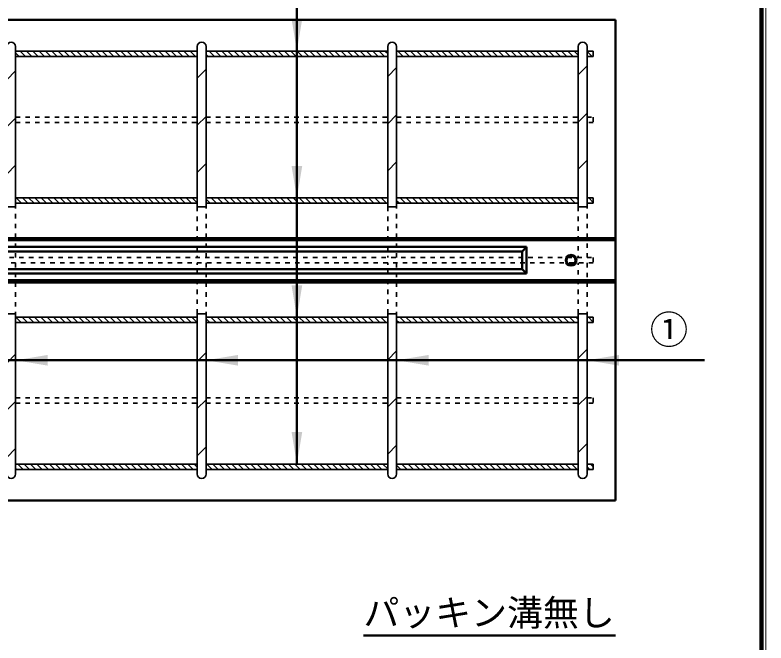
# Model space of a CAD drawing. Units: millimetres, scale not verified. Extents: x 100 to 4105, y 100 to 2870.
# Drawn here: x 3261 to 4105, y 1799 to 2504 of the extents above; entities that cross this region are included whole.
import ezdxf
from ezdxf.enums import TextEntityAlignment as Align

# ---------------------------------------------------------------- set-up
doc = ezdxf.new("R2010")
doc.units = ezdxf.units.MM
doc.header["$LTSCALE"] = 5
doc.linetypes.add('USER1', pattern=[2.2, 1, -1.2])
doc.layers.add('V-nasSTD', color=7, linetype='Continuous', lineweight=50)
doc.styles.add('ＭＳ ゴシック', font='')
doc.styles.get('ＭＳ ゴシック').set_extended_font_data('MS Gothic')

msp = doc.modelspace()

# ---------------------------------------------------------------- hatches: boundary and pattern name
at = {"layer": 'V-nasSTD'}
for points in [[(3584, 2499.887), (3578, 2463.887), (3572, 2499.887)], [(3584, 2334.887), (3578, 2298.887), (3572, 2334.887)], [(3584, 2200.887), (3578, 2164.887), (3572, 2200.887)], [(3298, 2122.565), (3262, 2116.565), (3298, 2110.565)], [(3512, 2122.565), (3476, 2116.565), (3512, 2110.565)], [(3726, 2122.565), (3690, 2116.565), (3726, 2110.565)], [(3940, 2122.565), (3904, 2116.565), (3940, 2110.565)], [(3584, 2035.887), (3578, 1999.887), (3572, 2035.887)]]:
    msp.add_hatch(color=256, dxfattribs=at).paths.add_polyline_path(points)

# ---------------------------------------------------------------- linework, layer by layer
at = {"layer": 'V-nasSTD', "lineweight": 100}
msp.add_line((4100, 105), (4100, 2865), dxfattribs=at)
at = {"layer": 'V-nasSTD'}
for p, q in [((3578, 2537.887), (3578, 1999.887)), ((3936, 2498.887), (1936, 2498.887)), ((3936, 1958.887), (3936, 2498.887)), ((3936, 2253.887), (1936, 2253.887)), ((3936, 2251.387), (1936, 2251.387)), ((3836, 2243.887), (3036, 2243.887)), ((3831, 2238.887), (3041, 2238.887)), ((3831, 2238.887), (3836, 2243.887)), ((3831, 2238.887), (3831, 2218.887)), ((3836, 2243.887), (3836, 2213.887)), ((3831, 2218.887), (3041, 2218.887)), ((3831, 2218.887), (3836, 2213.887)), ((3836, 2213.887), (3036, 2213.887)), ((3936, 2206.387), (1936, 2206.387)), ((3936, 2203.887), (1936, 2203.887)), ((2936, 2116.565), (4036, 2116.565)), ((1936, 1958.887), (3936, 1958.887)), ((3652.792, 1807.482), (3936, 1807.482))]:
    msp.add_line(p, q, dxfattribs=at)
at = {"layer": 'V-nasSTD', "lineweight": 35}
for p, q in [((3262, 2468.887), (3262, 2288.887)), ((3262, 2463.887), (3466, 2463.887)), ((3267.226, 2463.887), (3273.226, 2457.887)), ((3274.298, 2463.887), (3280.298, 2457.887)), ((3281.369, 2463.887), (3287.369, 2457.887)), ((3288.44, 2463.887), (3294.44, 2457.887)), ((3295.511, 2463.887), (3301.511, 2457.887)), ((3302.582, 2463.887), (3308.582, 2457.887)), ((3309.653, 2463.887), (3315.653, 2457.887)), ((3316.724, 2463.887), (3322.724, 2457.887)), ((3323.795, 2463.887), (3329.795, 2457.887)), ((3330.866, 2463.887), (3336.866, 2457.887)), ((3337.937, 2463.887), (3343.937, 2457.887)), ((3345.008, 2463.887), (3351.008, 2457.887)), ((3352.079, 2463.887), (3358.079, 2457.887)), ((3359.15, 2463.887), (3365.15, 2457.887)), ((3366.221, 2463.887), (3372.221, 2457.887)), ((3373.292, 2463.887), (3379.292, 2457.887)), ((3380.364, 2463.887), (3386.364, 2457.887)), ((3387.435, 2463.887), (3393.435, 2457.887)), ((3394.506, 2463.887), (3400.506, 2457.887)), ((3401.577, 2463.887), (3407.577, 2457.887)), ((3408.648, 2463.887), (3414.648, 2457.887)), ((3415.719, 2463.887), (3421.719, 2457.887)), ((3422.79, 2463.887), (3428.79, 2457.887)), ((3429.861, 2463.887), (3435.861, 2457.887)), ((3436.932, 2463.887), (3442.932, 2457.887)), ((3444.003, 2463.887), (3450.003, 2457.887)), ((3451.074, 2463.887), (3457.074, 2457.887)), ((3458.145, 2463.887), (3464.145, 2457.887)), ((3465.216, 2463.887), (3466, 2463.103)), ((3466, 2468.887), (3466, 2288.887)), ((3476, 2468.887), (3476, 2288.887)), ((3476, 2463.887), (3680, 2463.887)), ((3479.358, 2463.887), (3485.358, 2457.887)), ((3486.43, 2463.887), (3492.43, 2457.887)), ((3493.501, 2463.887), (3499.501, 2457.887)), ((3500.572, 2463.887), (3506.572, 2457.887)), ((3507.643, 2463.887), (3513.643, 2457.887)), ((3514.714, 2463.887), (3520.714, 2457.887)), ((3521.785, 2463.887), (3527.785, 2457.887)), ((3528.856, 2463.887), (3534.856, 2457.887)), ((3535.927, 2463.887), (3541.927, 2457.887)), ((3542.998, 2463.887), (3548.998, 2457.887)), ((3550.069, 2463.887), (3556.069, 2457.887)), ((3557.14, 2463.887), (3563.14, 2457.887)), ((3564.211, 2463.887), (3570.211, 2457.887)), ((3571.282, 2463.887), (3577.282, 2457.887)), ((3578.353, 2463.887), (3584.353, 2457.887)), ((3585.424, 2463.887), (3591.424, 2457.887)), ((3592.496, 2463.887), (3598.496, 2457.887)), ((3599.567, 2463.887), (3605.567, 2457.887)), ((3606.638, 2463.887), (3612.638, 2457.887)), ((3613.709, 2463.887), (3619.709, 2457.887)), ((3620.78, 2463.887), (3626.78, 2457.887)), ((3627.851, 2463.887), (3633.851, 2457.887)), ((3634.922, 2463.887), (3640.922, 2457.887)), ((3641.993, 2463.887), (3647.993, 2457.887)), ((3649.064, 2463.887), (3655.064, 2457.887)), ((3656.135, 2463.887), (3662.135, 2457.887)), ((3663.206, 2463.887), (3669.206, 2457.887)), ((3670.277, 2463.887), (3676.277, 2457.887)), ((3677.348, 2463.887), (3680, 2461.235)), ((3680, 2468.887), (3680, 2288.887)), ((3690, 2468.887), (3690, 2288.887)), ((3690, 2463.887), (3894, 2463.887)), ((3691.491, 2463.887), (3697.491, 2457.887)), ((3698.562, 2463.887), (3704.562, 2457.887)), ((3705.633, 2463.887), (3711.633, 2457.887)), ((3712.704, 2463.887), (3718.704, 2457.887)), ((3719.775, 2463.887), (3725.775, 2457.887)), ((3726.846, 2463.887), (3732.846, 2457.887)), ((3733.917, 2463.887), (3739.917, 2457.887)), ((3740.988, 2463.887), (3746.988, 2457.887)), ((3748.059, 2463.887), (3754.059, 2457.887)), ((3755.13, 2463.887), (3761.13, 2457.887)), ((3762.201, 2463.887), (3768.201, 2457.887)), ((3769.272, 2463.887), (3775.272, 2457.887)), ((3776.343, 2463.887), (3782.343, 2457.887)), ((3783.414, 2463.887), (3789.414, 2457.887)), ((3790.485, 2463.887), (3796.485, 2457.887)), ((3797.557, 2463.887), (3803.557, 2457.887)), ((3804.628, 2463.887), (3810.628, 2457.887)), ((3811.699, 2463.887), (3817.699, 2457.887)), ((3818.77, 2463.887), (3824.77, 2457.887)), ((3825.841, 2463.887), (3831.841, 2457.887)), ((3832.912, 2463.887), (3838.912, 2457.887)), ((3839.983, 2463.887), (3845.983, 2457.887)), ((3847.054, 2463.887), (3853.054, 2457.887)), ((3854.125, 2463.887), (3860.125, 2457.887)), ((3861.196, 2463.887), (3867.196, 2457.887)), ((3868.267, 2463.887), (3874.267, 2457.887)), ((3875.338, 2463.887), (3881.338, 2457.887)), ((3882.409, 2463.887), (3888.409, 2457.887)), ((3889.48, 2463.887), (3894, 2459.367)), ((3894, 2468.887), (3894, 2288.887)), ((3904, 2468.887), (3904, 2288.887)), ((3904, 2463.887), (3911, 2463.887)), ((3904, 2463.509), (3909.623, 2457.887)), ((3910.694, 2463.887), (3911, 2463.58)), ((3911, 2463.887), (3911, 2457.887)), ((3262, 2462.042), (3266.155, 2457.887)), ((3262, 2457.887), (3466, 2457.887)), ((3476, 2460.174), (3478.287, 2457.887)), ((3476, 2457.887), (3680, 2457.887)), ((3690, 2458.306), (3690.419, 2457.887)), ((3690, 2457.887), (3894, 2457.887)), ((3911, 2457.887), (3904, 2457.887)), ((3894, 2437.243), (3904, 2447.243)), ((3252, 2431.639), (3262, 2441.639)), ((3466, 2433.507), (3476, 2443.507)), ((3680, 2435.375), (3690, 2445.375)), ((3252, 2378.606), (3262, 2388.606)), ((3466, 2380.474), (3476, 2390.474)), ((3680, 2382.342), (3690, 2392.342)), ((3894, 2384.21), (3904, 2394.21)), ((3466, 2327.441), (3476, 2337.441)), ((3680, 2329.309), (3690, 2339.309)), ((3894, 2331.177), (3904, 2341.177)), ((3252, 2325.573), (3262, 2335.573)), ((3262, 2298.887), (3466, 2298.887)), ((3262.521, 2298.887), (3268.521, 2292.887)), ((3269.592, 2298.887), (3275.592, 2292.887)), ((3276.663, 2298.887), (3282.663, 2292.887)), ((3283.734, 2298.887), (3289.734, 2292.887)), ((3290.805, 2298.887), (3296.805, 2292.887)), ((3297.876, 2298.887), (3303.876, 2292.887)), ((3304.947, 2298.887), (3310.947, 2292.887)), ((3312.018, 2298.887), (3318.018, 2292.887)), ((3319.089, 2298.887), (3325.089, 2292.887)), ((3326.16, 2298.887), (3332.16, 2292.887)), ((3333.231, 2298.887), (3339.231, 2292.887)), ((3340.303, 2298.887), (3346.303, 2292.887)), ((3347.374, 2298.887), (3353.374, 2292.887)), ((3354.445, 2298.887), (3360.445, 2292.887)), ((3361.516, 2298.887), (3367.516, 2292.887)), ((3368.587, 2298.887), (3374.587, 2292.887)), ((3375.658, 2298.887), (3381.658, 2292.887)), ((3382.729, 2298.887), (3388.729, 2292.887)), ((3389.8, 2298.887), (3395.8, 2292.887)), ((3396.871, 2298.887), (3402.871, 2292.887)), ((3403.942, 2298.887), (3409.942, 2292.887)), ((3411.013, 2298.887), (3417.013, 2292.887)), ((3418.084, 2298.887), (3424.084, 2292.887)), ((3425.155, 2298.887), (3431.155, 2292.887)), ((3432.226, 2298.887), (3438.226, 2292.887)), ((3439.298, 2298.887), (3445.298, 2292.887)), ((3446.369, 2298.887), (3452.369, 2292.887)), ((3453.44, 2298.887), (3459.44, 2292.887)), ((3460.511, 2298.887), (3466, 2293.397)), ((3476, 2298.887), (3680, 2298.887)), ((3476, 2297.54), (3480.653, 2292.887)), ((3481.724, 2298.887), (3487.724, 2292.887)), ((3488.795, 2298.887), (3494.795, 2292.887)), ((3495.866, 2298.887), (3501.866, 2292.887)), ((3502.937, 2298.887), (3508.937, 2292.887)), ((3510.008, 2298.887), (3516.008, 2292.887)), ((3517.079, 2298.887), (3523.079, 2292.887)), ((3524.15, 2298.887), (3530.15, 2292.887)), ((3531.221, 2298.887), (3537.221, 2292.887)), ((3538.292, 2298.887), (3544.292, 2292.887)), ((3545.364, 2298.887), (3551.364, 2292.887)), ((3552.435, 2298.887), (3558.435, 2292.887)), ((3559.506, 2298.887), (3565.506, 2292.887)), ((3566.577, 2298.887), (3572.577, 2292.887)), ((3573.648, 2298.887), (3579.648, 2292.887)), ((3580.719, 2298.887), (3586.719, 2292.887)), ((3587.79, 2298.887), (3593.79, 2292.887)), ((3594.861, 2298.887), (3600.861, 2292.887)), ((3601.932, 2298.887), (3607.932, 2292.887)), ((3609.003, 2298.887), (3615.003, 2292.887)), ((3616.074, 2298.887), (3622.074, 2292.887)), ((3623.145, 2298.887), (3629.145, 2292.887)), ((3630.216, 2298.887), (3636.216, 2292.887)), ((3637.287, 2298.887), (3643.287, 2292.887)), ((3644.358, 2298.887), (3650.358, 2292.887)), ((3651.43, 2298.887), (3657.43, 2292.887)), ((3658.501, 2298.887), (3664.501, 2292.887)), ((3665.572, 2298.887), (3671.572, 2292.887)), ((3672.643, 2298.887), (3678.643, 2292.887)), ((3679.714, 2298.887), (3680, 2298.601)), ((3690, 2298.887), (3894, 2298.887)), ((3690, 2295.672), (3692.785, 2292.887)), ((3693.856, 2298.887), (3699.856, 2292.887)), ((3700.927, 2298.887), (3706.927, 2292.887)), ((3707.998, 2298.887), (3713.998, 2292.887)), ((3715.069, 2298.887), (3721.069, 2292.887)), ((3722.14, 2298.887), (3728.14, 2292.887)), ((3729.211, 2298.887), (3735.211, 2292.887)), ((3736.282, 2298.887), (3742.282, 2292.887)), ((3743.353, 2298.887), (3749.353, 2292.887)), ((3750.424, 2298.887), (3756.424, 2292.887)), ((3757.496, 2298.887), (3763.496, 2292.887)), ((3764.567, 2298.887), (3770.567, 2292.887)), ((3771.638, 2298.887), (3777.638, 2292.887)), ((3778.709, 2298.887), (3784.709, 2292.887)), ((3785.78, 2298.887), (3791.78, 2292.887)), ((3792.851, 2298.887), (3798.851, 2292.887)), ((3799.922, 2298.887), (3805.922, 2292.887)), ((3806.993, 2298.887), (3812.993, 2292.887)), ((3814.064, 2298.887), (3820.064, 2292.887)), ((3821.135, 2298.887), (3827.135, 2292.887)), ((3828.206, 2298.887), (3834.206, 2292.887)), ((3835.277, 2298.887), (3841.277, 2292.887)), ((3842.348, 2298.887), (3848.348, 2292.887)), ((3849.419, 2298.887), (3855.419, 2292.887)), ((3856.491, 2298.887), (3862.491, 2292.887)), ((3863.562, 2298.887), (3869.562, 2292.887)), ((3870.633, 2298.887), (3876.633, 2292.887)), ((3877.704, 2298.887), (3883.704, 2292.887)), ((3884.775, 2298.887), (3890.775, 2292.887)), ((3891.846, 2298.887), (3894, 2296.733)), ((3904, 2298.887), (3911, 2298.887)), ((3905.988, 2298.887), (3911, 2293.875)), ((3911, 2298.887), (3911, 2292.887)), ((3252, 2288.887), (3262, 2288.887)), ((3262, 2292.887), (3466, 2292.887)), ((3466, 2288.887), (3476, 2288.887)), ((3476, 2292.887), (3680, 2292.887)), ((3680, 2288.887), (3690, 2288.887)), ((3690, 2292.887), (3894, 2292.887)), ((3894, 2288.887), (3904, 2288.887)), ((3904, 2293.804), (3904.917, 2292.887)), ((3911, 2292.887), (3904, 2292.887)), ((3252, 2168.887), (3262, 2168.887)), ((3262, 2168.887), (3262, 1988.887)), ((3466, 2168.887), (3466, 1988.887)), ((3466, 2168.887), (3476, 2168.887)), ((3466, 2168.342), (3466.544, 2168.887)), ((3476, 2168.887), (3476, 1988.887)), ((3680, 2168.887), (3680, 1988.887)), ((3680, 2168.887), (3690, 2168.887)), ((3690, 2168.887), (3690, 1988.887)), ((3894, 2168.887), (3894, 1988.887)), ((3894, 2168.887), (3904, 2168.887)), ((3904, 2168.887), (3904, 1988.887)), ((3262, 2164.887), (3466, 2164.887)), ((3262.171, 2164.887), (3268.171, 2158.887)), ((3269.242, 2164.887), (3275.242, 2158.887)), ((3276.313, 2164.887), (3282.313, 2158.887)), ((3283.384, 2164.887), (3289.384, 2158.887)), ((3290.455, 2164.887), (3296.455, 2158.887)), ((3297.526, 2164.887), (3303.526, 2158.887)), ((3304.597, 2164.887), (3310.597, 2158.887)), ((3311.668, 2164.887), (3317.668, 2158.887)), ((3318.739, 2164.887), (3324.739, 2158.887)), ((3325.81, 2164.887), (3331.81, 2158.887)), ((3332.881, 2164.887), (3338.881, 2158.887)), ((3339.952, 2164.887), (3345.952, 2158.887)), ((3347.023, 2164.887), (3353.023, 2158.887)), ((3354.094, 2164.887), (3360.094, 2158.887)), ((3361.165, 2164.887), (3367.165, 2158.887)), ((3368.237, 2164.887), (3374.237, 2158.887)), ((3375.308, 2164.887), (3381.308, 2158.887)), ((3382.379, 2164.887), (3388.379, 2158.887)), ((3389.45, 2164.887), (3395.45, 2158.887)), ((3396.521, 2164.887), (3402.521, 2158.887)), ((3403.592, 2164.887), (3409.592, 2158.887)), ((3410.663, 2164.887), (3416.663, 2158.887)), ((3417.734, 2164.887), (3423.734, 2158.887)), ((3424.805, 2164.887), (3430.805, 2158.887)), ((3431.876, 2164.887), (3437.876, 2158.887)), ((3438.947, 2164.887), (3444.947, 2158.887)), ((3446.018, 2164.887), (3452.018, 2158.887)), ((3453.089, 2164.887), (3459.089, 2158.887)), ((3460.16, 2164.887), (3466, 2159.047)), ((3476, 2164.887), (3680, 2164.887)), ((3476, 2163.189), (3480.303, 2158.887)), ((3481.374, 2164.887), (3487.374, 2158.887)), ((3488.445, 2164.887), (3494.445, 2158.887)), ((3495.516, 2164.887), (3501.516, 2158.887)), ((3502.587, 2164.887), (3508.587, 2158.887)), ((3509.658, 2164.887), (3515.658, 2158.887)), ((3516.729, 2164.887), (3522.729, 2158.887)), ((3523.8, 2164.887), (3529.8, 2158.887)), ((3530.871, 2164.887), (3536.871, 2158.887)), ((3537.942, 2164.887), (3543.942, 2158.887)), ((3545.013, 2164.887), (3551.013, 2158.887)), ((3552.084, 2164.887), (3558.084, 2158.887)), ((3559.155, 2164.887), (3565.155, 2158.887)), ((3566.226, 2164.887), (3572.226, 2158.887)), ((3573.298, 2164.887), (3579.298, 2158.887)), ((3580.369, 2164.887), (3586.369, 2158.887)), ((3587.44, 2164.887), (3593.44, 2158.887)), ((3594.511, 2164.887), (3600.511, 2158.887)), ((3601.582, 2164.887), (3607.582, 2158.887)), ((3608.653, 2164.887), (3614.653, 2158.887)), ((3615.724, 2164.887), (3621.724, 2158.887)), ((3622.795, 2164.887), (3628.795, 2158.887)), ((3629.866, 2164.887), (3635.866, 2158.887)), ((3636.937, 2164.887), (3642.937, 2158.887)), ((3644.008, 2164.887), (3650.008, 2158.887)), ((3651.079, 2164.887), (3657.079, 2158.887)), ((3658.15, 2164.887), (3664.15, 2158.887)), ((3665.221, 2164.887), (3671.221, 2158.887)), ((3672.292, 2164.887), (3678.292, 2158.887)), ((3679.364, 2164.887), (3680, 2164.25)), ((3690, 2164.887), (3894, 2164.887)), ((3690, 2161.321), (3692.435, 2158.887)), ((3693.506, 2164.887), (3699.506, 2158.887)), ((3700.577, 2164.887), (3706.577, 2158.887)), ((3707.648, 2164.887), (3713.648, 2158.887)), ((3714.719, 2164.887), (3720.719, 2158.887)), ((3721.79, 2164.887), (3727.79, 2158.887)), ((3728.861, 2164.887), (3734.861, 2158.887)), ((3735.932, 2164.887), (3741.932, 2158.887)), ((3743.003, 2164.887), (3749.003, 2158.887)), ((3750.074, 2164.887), (3756.074, 2158.887)), ((3757.145, 2164.887), (3763.145, 2158.887)), ((3764.216, 2164.887), (3770.216, 2158.887)), ((3771.287, 2164.887), (3777.287, 2158.887)), ((3778.358, 2164.887), (3784.358, 2158.887)), ((3785.43, 2164.887), (3791.43, 2158.887)), ((3792.501, 2164.887), (3798.501, 2158.887)), ((3799.572, 2164.887), (3805.572, 2158.887)), ((3806.643, 2164.887), (3812.643, 2158.887)), ((3813.714, 2164.887), (3819.714, 2158.887)), ((3820.785, 2164.887), (3826.785, 2158.887)), ((3827.856, 2164.887), (3833.856, 2158.887)), ((3834.927, 2164.887), (3840.927, 2158.887)), ((3841.998, 2164.887), (3847.998, 2158.887)), ((3849.069, 2164.887), (3855.069, 2158.887)), ((3856.14, 2164.887), (3862.14, 2158.887)), ((3863.211, 2164.887), (3869.211, 2158.887)), ((3870.282, 2164.887), (3876.282, 2158.887)), ((3877.353, 2164.887), (3883.353, 2158.887)), ((3884.424, 2164.887), (3890.424, 2158.887)), ((3891.496, 2164.887), (3894, 2162.382)), ((3904, 2164.887), (3911, 2164.887)), ((3905.638, 2164.887), (3911, 2159.524)), ((3911, 2164.887), (3911, 2158.887)), ((3262, 2158.887), (3466, 2158.887)), ((3476, 2158.887), (3680, 2158.887)), ((3690, 2158.887), (3894, 2158.887)), ((3904, 2159.453), (3904.567, 2158.887)), ((3911, 2158.887), (3904, 2158.887)), ((3680, 2117.177), (3690, 2127.177)), ((3894, 2119.045), (3904, 2129.045)), ((3252, 2113.441), (3262, 2123.441)), ((3466, 2115.309), (3476, 2125.309)), ((3894, 2066.012), (3904, 2076.012)), ((3252, 2060.408), (3262, 2070.408)), ((3466, 2062.276), (3476, 2072.276)), ((3680, 2064.144), (3690, 2074.144)), ((3252, 2007.375), (3262, 2017.375)), ((3466, 2009.243), (3476, 2019.243)), ((3680, 2011.111), (3690, 2021.111)), ((3894, 2012.979), (3904, 2022.979)), ((3262, 1999.887), (3466, 1999.887)), ((3264.536, 1999.887), (3270.536, 1993.887)), ((3271.607, 1999.887), (3277.607, 1993.887)), ((3278.678, 1999.887), (3284.678, 1993.887)), ((3285.749, 1999.887), (3291.749, 1993.887)), ((3292.82, 1999.887), (3298.82, 1993.887)), ((3299.891, 1999.887), (3305.891, 1993.887)), ((3306.962, 1999.887), (3312.962, 1993.887)), ((3314.033, 1999.887), (3320.033, 1993.887)), ((3321.105, 1999.887), (3327.105, 1993.887)), ((3328.176, 1999.887), (3334.176, 1993.887)), ((3335.247, 1999.887), (3341.247, 1993.887)), ((3342.318, 1999.887), (3348.318, 1993.887)), ((3349.389, 1999.887), (3355.389, 1993.887)), ((3356.46, 1999.887), (3362.46, 1993.887)), ((3363.531, 1999.887), (3369.531, 1993.887)), ((3370.602, 1999.887), (3376.602, 1993.887)), ((3377.673, 1999.887), (3383.673, 1993.887)), ((3384.744, 1999.887), (3390.744, 1993.887)), ((3391.815, 1999.887), (3397.815, 1993.887)), ((3398.886, 1999.887), (3404.886, 1993.887)), ((3405.957, 1999.887), (3411.957, 1993.887)), ((3413.028, 1999.887), (3419.028, 1993.887)), ((3420.099, 1999.887), (3426.099, 1993.887)), ((3427.171, 1999.887), (3433.171, 1993.887)), ((3434.242, 1999.887), (3440.242, 1993.887)), ((3441.313, 1999.887), (3447.313, 1993.887)), ((3448.384, 1999.887), (3454.384, 1993.887)), ((3455.455, 1999.887), (3461.455, 1993.887)), ((3462.526, 1999.887), (3466, 1996.413)), ((3476, 1999.887), (3680, 1999.887)), ((3476.668, 1999.887), (3482.668, 1993.887)), ((3483.739, 1999.887), (3489.739, 1993.887)), ((3490.81, 1999.887), (3496.81, 1993.887)), ((3497.881, 1999.887), (3503.881, 1993.887)), ((3504.952, 1999.887), (3510.952, 1993.887)), ((3512.023, 1999.887), (3518.023, 1993.887)), ((3519.094, 1999.887), (3525.094, 1993.887)), ((3526.165, 1999.887), (3532.165, 1993.887)), ((3533.237, 1999.887), (3539.237, 1993.887)), ((3540.308, 1999.887), (3546.308, 1993.887)), ((3547.379, 1999.887), (3553.379, 1993.887)), ((3554.45, 1999.887), (3560.45, 1993.887)), ((3561.521, 1999.887), (3567.521, 1993.887)), ((3568.592, 1999.887), (3574.592, 1993.887)), ((3575.663, 1999.887), (3581.663, 1993.887)), ((3582.734, 1999.887), (3588.734, 1993.887)), ((3589.805, 1999.887), (3595.805, 1993.887)), ((3596.876, 1999.887), (3602.876, 1993.887)), ((3603.947, 1999.887), (3609.947, 1993.887)), ((3611.018, 1999.887), (3617.018, 1993.887)), ((3618.089, 1999.887), (3624.089, 1993.887)), ((3625.16, 1999.887), (3631.16, 1993.887)), ((3632.231, 1999.887), (3638.231, 1993.887)), ((3639.303, 1999.887), (3645.303, 1993.887)), ((3646.374, 1999.887), (3652.374, 1993.887)), ((3653.445, 1999.887), (3659.445, 1993.887)), ((3660.516, 1999.887), (3666.516, 1993.887)), ((3667.587, 1999.887), (3673.587, 1993.887)), ((3674.658, 1999.887), (3680, 1994.545)), ((3690, 1999.887), (3894, 1999.887)), ((3695.871, 1999.887), (3701.871, 1993.887)), ((3702.942, 1999.887), (3708.942, 1993.887)), ((3710.013, 1999.887), (3716.013, 1993.887)), ((3717.084, 1999.887), (3723.084, 1993.887)), ((3724.155, 1999.887), (3730.155, 1993.887)), ((3731.226, 1999.887), (3737.226, 1993.887)), ((3738.298, 1999.887), (3744.298, 1993.887)), ((3745.369, 1999.887), (3751.369, 1993.887)), ((3752.44, 1999.887), (3758.44, 1993.887)), ((3759.511, 1999.887), (3765.511, 1993.887)), ((3766.582, 1999.887), (3772.582, 1993.887)), ((3773.653, 1999.887), (3779.653, 1993.887)), ((3780.724, 1999.887), (3786.724, 1993.887)), ((3787.795, 1999.887), (3793.795, 1993.887)), ((3794.866, 1999.887), (3800.866, 1993.887)), ((3801.937, 1999.887), (3807.937, 1993.887)), ((3809.008, 1999.887), (3815.008, 1993.887)), ((3816.079, 1999.887), (3822.079, 1993.887)), ((3823.15, 1999.887), (3829.15, 1993.887)), ((3830.221, 1999.887), (3836.221, 1993.887)), ((3837.292, 1999.887), (3843.292, 1993.887)), ((3844.364, 1999.887), (3850.364, 1993.887)), ((3851.435, 1999.887), (3857.435, 1993.887)), ((3858.506, 1999.887), (3864.506, 1993.887)), ((3865.577, 1999.887), (3871.577, 1993.887)), ((3872.648, 1999.887), (3878.648, 1993.887)), ((3879.719, 1999.887), (3885.719, 1993.887)), ((3886.79, 1999.887), (3892.79, 1993.887)), ((3904, 1999.887), (3911, 1999.887)), ((3908.003, 1999.887), (3911, 1996.89)), ((3911, 1999.887), (3911, 1993.887)), ((3262, 1995.352), (3263.465, 1993.887)), ((3262, 1993.887), (3466, 1993.887)), ((3476, 1993.887), (3680, 1993.887)), ((3690, 1998.687), (3694.8, 1993.887)), ((3690, 1993.887), (3894, 1993.887)), ((3904, 1996.819), (3906.932, 1993.887)), ((3911, 1993.887), (3904, 1993.887))]:
    msp.add_line(p, q, dxfattribs=at)
at = {"layer": 'V-nasSTD', "linetype": 'USER1', "lineweight": 35}
for p, q in [((3262, 2389.529), (3466, 2389.529)), ((3476, 2389.529), (3680, 2389.529)), ((3690, 2389.529), (3894, 2389.529)), ((3904, 2389.529), (3911, 2389.529)), ((3911, 2389.529), (3911, 2383.529)), ((3262, 2383.529), (3466, 2383.529)), ((3476, 2383.529), (3680, 2383.529)), ((3690, 2383.529), (3894, 2383.529)), ((3911, 2383.529), (3904, 2383.529)), ((3262, 2231.887), (3262, 2288.887)), ((3466, 2288.887), (3466, 2231.887)), ((3476, 2231.887), (3476, 2288.887)), ((3680, 2288.887), (3680, 2231.887)), ((3690, 2231.887), (3690, 2288.887)), ((3894, 2288.887), (3894, 2231.887)), ((3904, 2231.887), (3904, 2288.887)), ((2936, 2231.887), (3911, 2231.887)), ((3911, 2231.887), (3911, 2225.887)), ((3911, 2225.887), (2936, 2225.887)), ((3262, 2225.887), (3262, 2168.887)), ((3466, 2168.887), (3466, 2225.887)), ((3476, 2225.887), (3476, 2168.887)), ((3680, 2168.887), (3680, 2225.887)), ((3690, 2225.887), (3690, 2168.887)), ((3894, 2168.887), (3894, 2225.887)), ((3904, 2225.887), (3904, 2168.887)), ((3262, 2074.244), (3466, 2074.244)), ((3262, 2068.244), (3466, 2068.244)), ((3476, 2074.244), (3680, 2074.244)), ((3476, 2068.244), (3680, 2068.244)), ((3690, 2074.244), (3894, 2074.244)), ((3690, 2068.244), (3894, 2068.244)), ((3904, 2074.244), (3911, 2074.244)), ((3911, 2068.244), (3904, 2068.244)), ((3911, 2074.244), (3911, 2068.244))]:
    msp.add_line(p, q, dxfattribs=at)
at = {"layer": 'V-nasSTD', "lineweight": 13}
msp.add_lwpolyline([(100, 100), (100, 2870), (4105, 2870), (4105, 100)], close=True, dxfattribs=at)
at = {"layer": 'V-nasSTD'}
for radius in [6, 5]:
    msp.add_circle((3886, 2228.887), radius, dxfattribs=at)
at = {"layer": 'V-nasSTD', "lineweight": 35}
for centre, start, end in [((3257, 2468.887), 0, 180), ((3471, 2468.887), 0, 180), ((3685, 2468.887), 0, 180), ((3899, 2468.887), 0, 180), ((3257, 1988.887), 180, 0), ((3471, 1988.887), 180, 0), ((3685, 1988.887), 180, 0), ((3685, 1988.887), 270, 0), ((3899, 1988.887), 180, 0), ((3899, 1988.887), 180, 270)]:
    msp.add_arc(centre, 5, start, end, dxfattribs=at)

# ---------------------------------------------------------------- texts
at = {"layer": 'V-nasSTD', "style": 'ＭＳ ゴシック'}
for s, height, p in [('①', 31.67, (3974.4, 2166.765)), ('パッキン溝無し', 29.56, (3652.792, 1847.802))]:
    msp.add_text(s, height=height, dxfattribs=at).set_placement(p, align=Align.TOP_LEFT)

doc.saveas('drawing.dxf')
